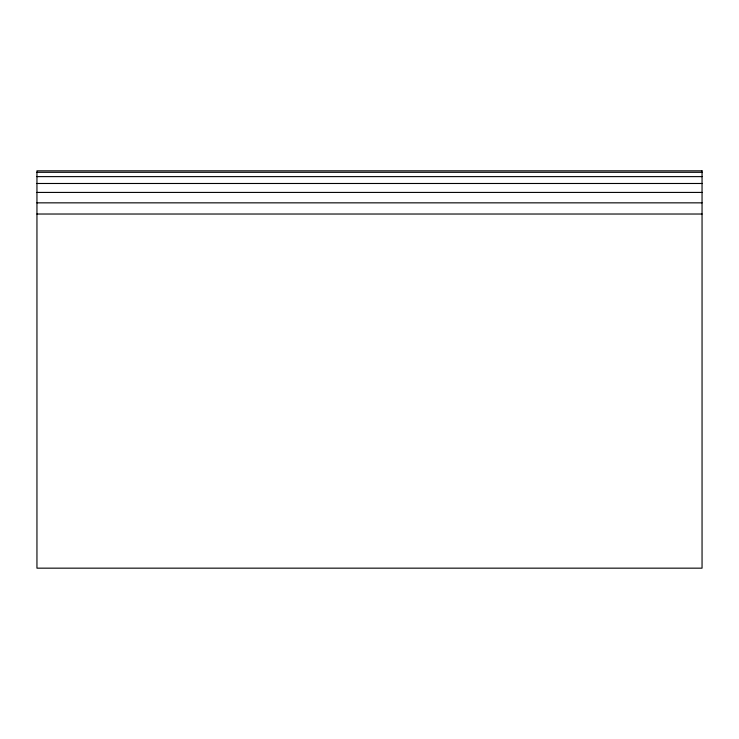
<?xml version="1.0" encoding="UTF-8"?>
<svg xmlns="http://www.w3.org/2000/svg" width="739" height="739" viewBox="0 0 739 739"><rect width="100%" height="100%" fill="white"/><g stroke="black" fill="none" stroke-linecap="round" stroke-linejoin="round"><path stroke-width="1.11" d="M36.95 172.307L702.05 172.307M36.95 176.621L702.05 176.621M36.95 183.484L702.05 183.484M36.95 192.426L702.05 192.426M36.95 202.846L702.05 202.846M36.95 214.024L702.05 214.024M702.05 170.838L36.95 170.838L36.95 568.162L702.05 568.162L702.05 170.838"/></g></svg>
